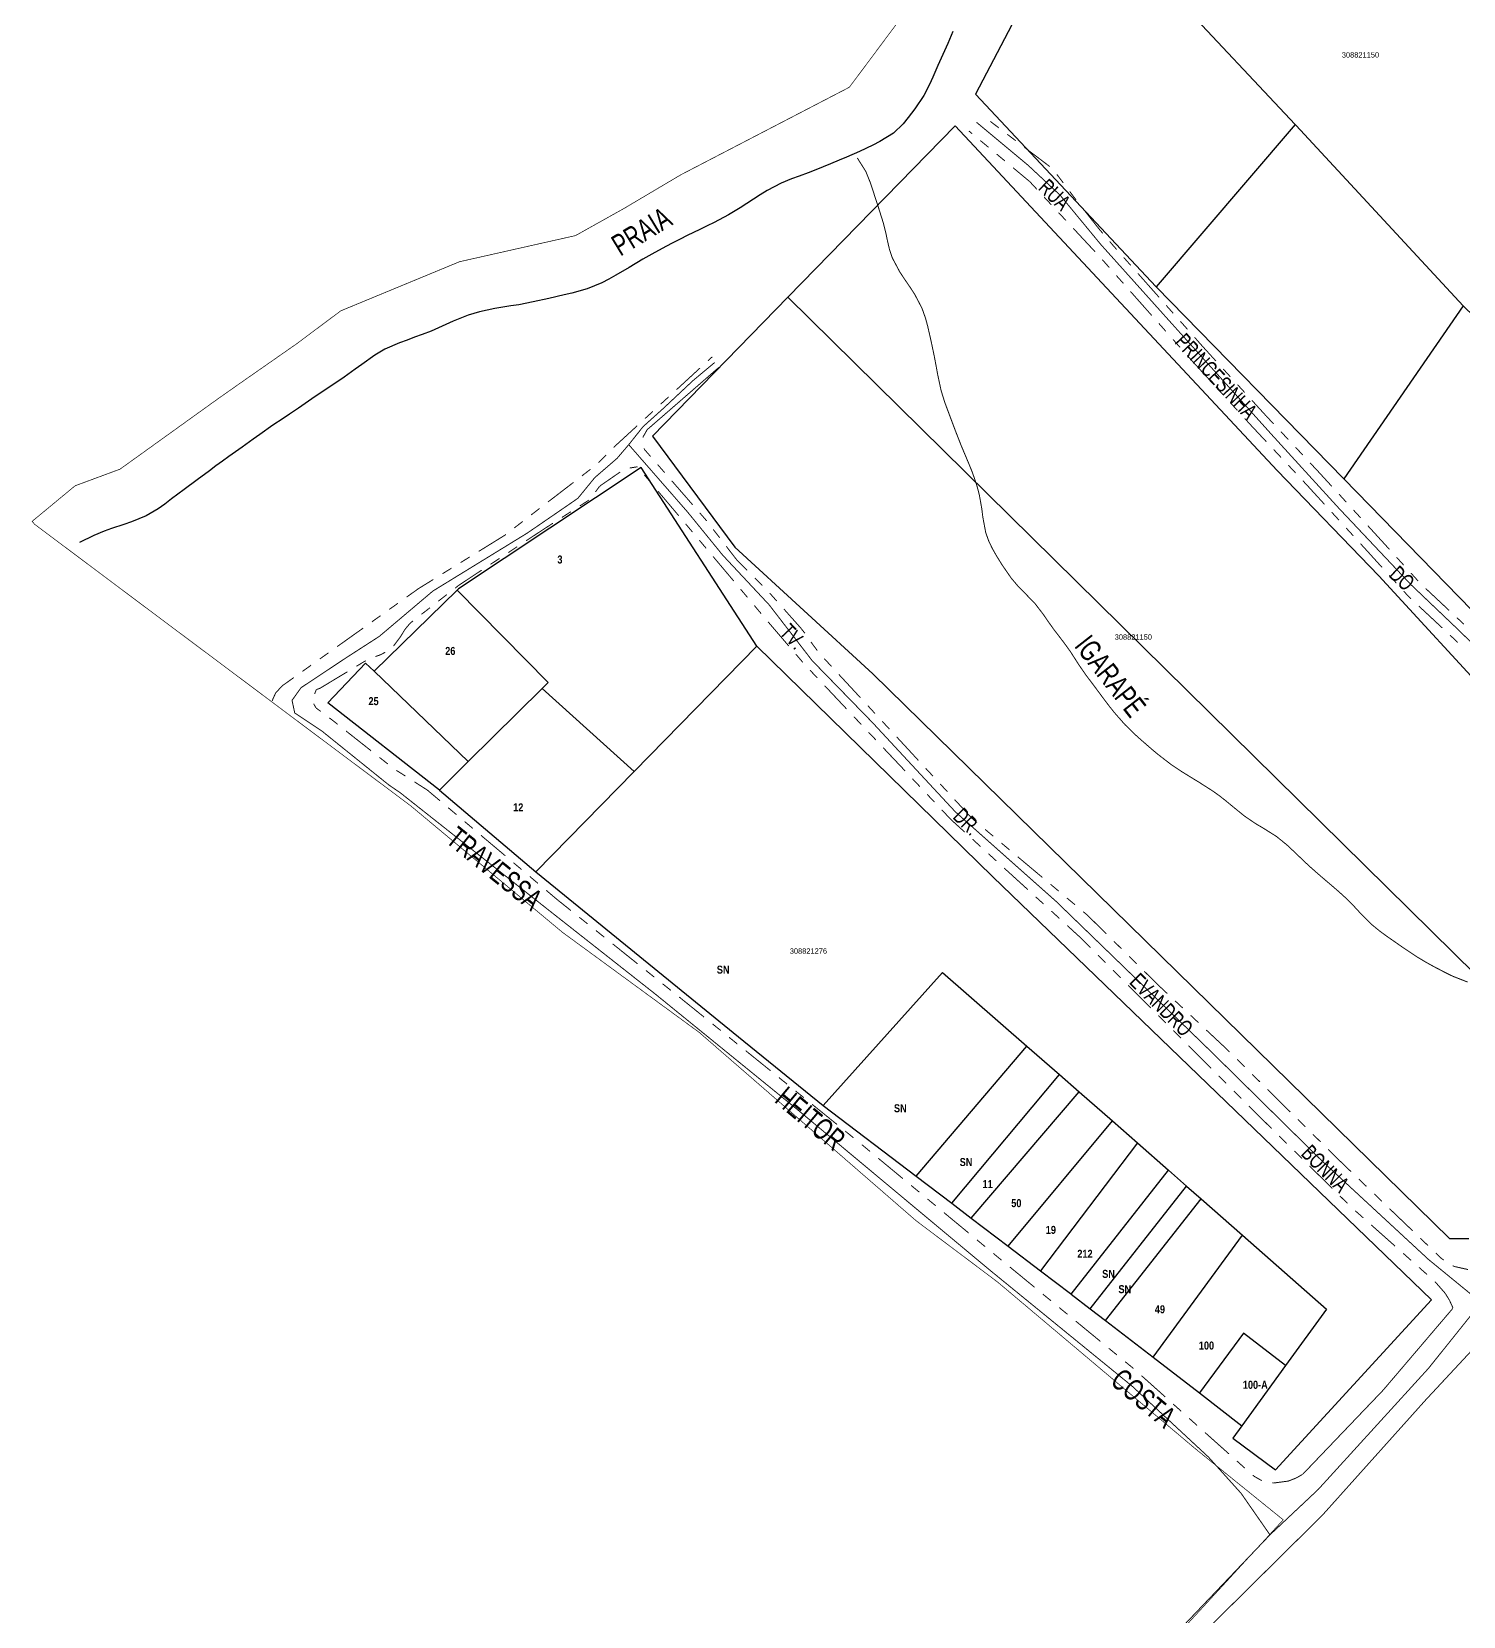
# Model space of a CAD drawing. Extents: x 204296 to 206006, y 4860262 to 4862155.
# Drawn here: x 204295.9 to 204564.3, y 4861422.1 to 4861719.1 of the extents above; entities that cross this region are included whole.
import ezdxf
from ezdxf.enums import TextEntityAlignment as Align

# ---------------------------------------------------------------- set-up
doc = ezdxf.new("R2010")
doc.units = 0
doc.header["$LTSCALE"] = 1.5
doc.header["$MEASUREMENT"] = 0
doc.linetypes.add('TRACO_25', pattern=[8, 3, -1, 1, -1, 1, -1])
for name, color, linetype in [('CD-MALHA-LOTES', 40, 'CONTINUOUS'), ('CD_TXT_QUADRA', 7, 'CONTINUOUS'), ('HD-CURSO-PERENE', 170, 'CONTINUOUS'), ('HD-TXT-PERENE', 170, 'CONTINUOUS'), ('HD-TXT-PRAIA', 7, 'CONTINUOUS'), ('LM-LIM-SETOR-FISCAL', 7, 'CONTINUOUS'), ('RU-QUADRAS', 6, 'CONTINUOUS'), ('SV-EIXO-RUA-N-PAV', 6, 'CONTINUOUS'), ('SV-EIXO-RUA-PAV', 20, 'CONTINUOUS'), ('SV-RUA-NAO-PAV-S-GUIA-C-GUIA', 7, 'CONTINUOUS'), ('SV-RUA-PAVIM-S-GUIA-C-GUIA', 7, 'CONTINUOUS'), ('SV-TXT-RUA-N-PAV-S-GUIA-C-GUIA', 7, 'CONTINUOUS'), ('Th_NmrPot', 1, 'CONTINUOUS')]:
    doc.layers.add(name, color=color, linetype=linetype)
doc.layers.add('SV-EST-M-N-PAV', color=20, linetype='CONTINUOUS', plot=False)
doc.styles.add('ARIAL', font='ARIAL.TTF')
doc.styles.add('MONOTXT', font='ARIAL.TTF', dxfattribs={"height": 0.2})
doc.styles.get("Standard").update_dxf_attribs({"font": 'swisscbo.ttf'})
doc.linetypes.add('Limite', pattern='A,20,-3,[130,ltypeshp.shx,S=6.35,R=0,X=0,Y=0],-3,20', length=46)

msp = doc.modelspace()

# ---------------------------------------------------------------- linework, layer by layer
at = {"layer": 'CD-MALHA-LOTES', "linetype": 'Continuous'}
for p, q in [((204492.4, 4861744.88), (204472.79, 4861707.41)), ((204532.77, 4861701.73), (204492.4, 4861744.88)), ((204472.79, 4861707.41), (204506.67, 4861671.31)), ((204469.01, 4861701.48), (204437.62, 4861669.38)), ((204529.37, 4861636.87), (204469.01, 4861701.48)), ((204532.77, 4861701.73), (204506.67, 4861671.31)), ((204532.91, 4861701.58), (204532.77, 4861701.73)), ((204564.26, 4861667.75), (204532.91, 4861701.58)), ((204506.67, 4861671.31), (204541.84, 4861635.31)), ((204437.62, 4861669.38), (204412.26, 4861643.33)), ((204584.93, 4861524.28), (204437.62, 4861669.38)), ((204564.26, 4861667.75), (204541.84, 4861635.31)), ((204575.63, 4861656.64), (204564.26, 4861667.75)), ((204412.26, 4861643.33), (204427.7, 4861622.5)), ((204410.13, 4861637.44), (204375.85, 4861614.72)), ((204431.81, 4861603.97), (204410.13, 4861637.44)), ((204548.41, 4861617.12), (204529.37, 4861636.87)), ((204541.84, 4861635.31), (204565.84, 4861610.73)), ((204427.7, 4861622.5), (204453.57, 4861598.79)), ((204573.55, 4861589.84), (204548.41, 4861617.12)), ((204375.6, 4861614.48), (204360.04, 4861599.28)), ((204375.85, 4861614.72), (204375.6, 4861614.48)), ((204375.6, 4861614.48), (204392.7, 4861597.15)), ((204408.83, 4861580.47), (204431.81, 4861603.97)), ((204476.08, 4861560.69), (204431.81, 4861603.97)), ((204351.4, 4861593.34), (204358.47, 4861600.79)), ((204358.47, 4861600.79), (204360.04, 4861599.28)), ((204360.04, 4861599.28), (204377.71, 4861582.31)), ((204453.57, 4861598.79), (204561.7, 4861492.9)), ((204377.71, 4861582.31), (204391.57, 4861596.04)), ((204392.7, 4861597.15), (204391.57, 4861596.04)), ((204391.57, 4861596.04), (204408.83, 4861580.47)), ((204372.34, 4861576.98), (204351.4, 4861593.34)), ((204377.71, 4861582.31), (204372.34, 4861576.98)), ((204390.41, 4861561.64), (204408.83, 4861580.47)), ((204372.34, 4861576.98), (204390.41, 4861561.64)), ((204390.41, 4861561.64), (204428.39, 4861530.72)), ((204558.29, 4861481.45), (204476.08, 4861560.69)), ((204444.22, 4861517.88), (204466.62, 4861542.78)), ((204466.62, 4861542.78), (204482.45, 4861528.97)), ((204428.39, 4861530.72), (204444.22, 4861517.88)), ((204461.66, 4861504.62), (204482.45, 4861528.97)), ((204482.45, 4861528.97), (204488.53, 4861523.66)), ((204468.35, 4861499.52), (204488.53, 4861523.66)), ((204488.53, 4861523.66), (204492.24, 4861520.42)), ((204472, 4861496.75), (204492.24, 4861520.42)), ((204492.24, 4861520.42), (204498.48, 4861514.98)), ((204444.22, 4861517.88), (204461.66, 4861504.62)), ((204478.91, 4861491.49), (204498.48, 4861514.98)), ((204498.48, 4861514.98), (204503.19, 4861510.84)), ((204503.19, 4861510.84), (204484.97, 4861486.88)), ((204503.19, 4861510.84), (204509, 4861505.73)), ((204461.66, 4861504.62), (204468.35, 4861499.52)), ((204490.77, 4861482.47), (204509, 4861505.73)), ((204509, 4861505.73), (204512.4, 4861502.74)), ((204494.33, 4861479.73), (204512.4, 4861502.74)), ((204497.19, 4861477.52), (204515.12, 4861500.35)), ((204512.4, 4861502.74), (204515.12, 4861500.35)), ((204515.12, 4861500.35), (204522.87, 4861493.54)), ((204468.35, 4861499.52), (204472, 4861496.75)), ((204472, 4861496.75), (204478.91, 4861491.49)), ((204478.91, 4861491.49), (204484.97, 4861486.88)), ((204506.11, 4861470.65), (204522.87, 4861493.54)), ((204522.87, 4861493.54), (204538.63, 4861479.69)), ((204561.7, 4861492.9), (204565.29, 4861492.9)), ((204484.97, 4861486.88), (204490.6, 4861482.6)), ((204490.6, 4861482.6), (204490.77, 4861482.47)), ((204490.77, 4861482.47), (204494.33, 4861479.73)), ((204494.33, 4861479.73), (204497.19, 4861477.52)), ((204529.05, 4861449.57), (204558.29, 4861481.45)), ((204538.63, 4861479.69), (204530.93, 4861469.11)), ((204497.19, 4861477.52), (204506.11, 4861470.65)), ((204523.08, 4861475.18), (204514.79, 4861463.96)), ((204530.93, 4861469.11), (204523.08, 4861475.18)), ((204506.11, 4861470.65), (204514.79, 4861463.96)), ((204530.93, 4861469.11), (204522.74, 4861457.83)), ((204514.79, 4861463.96), (204522.74, 4861457.83)), ((204522.74, 4861457.83), (204521.03, 4861455.49)), ((204521.03, 4861455.49), (204529.05, 4861449.57))]:
    msp.add_line(p, q, dxfattribs=at)
at = {"layer": 'HD-CURSO-PERENE'}
for p, q in [((204468.58, 4861719.19), (204467.6, 4861716.9)), ((204466.37, 4861714.17), (204465.75, 4861712.8)), ((204467.6, 4861716.9), (204466.37, 4861714.17)), ((204465.75, 4861712.8), (204464.79, 4861710.6)), ((204464.17, 4861709.23), (204463.11, 4861707.19)), ((204464.79, 4861710.6), (204464.17, 4861709.23)), ((204463.11, 4861707.19), (204461.44, 4861704.7)), ((204460.18, 4861703.03), (204459.22, 4861701.87)), ((204461.44, 4861704.7), (204460.18, 4861703.03)), ((204457.42, 4861700.14), (204454.9, 4861698.54)), ((204459.22, 4861701.87), (204457.42, 4861700.14)), ((204451.04, 4861696.67), (204448.62, 4861695.6)), ((204453.54, 4861697.86), (204451.04, 4861696.67)), ((204454.9, 4861698.54), (204453.54, 4861697.86)), ((204442.86, 4861693.24), (204441.46, 4861692.7)), ((204445.63, 4861694.38), (204442.86, 4861693.24)), ((204447.23, 4861695.04), (204445.63, 4861694.38)), ((204448.62, 4861695.6), (204447.23, 4861695.04)), ((204436.38, 4861690.77), (204433.74, 4861689.37)), ((204438.32, 4861691.56), (204436.38, 4861690.77)), ((204439.74, 4861692.07), (204438.32, 4861691.56)), ((204441.46, 4861692.7), (204439.74, 4861692.07)), ((204431.2, 4861687.76), (204429.95, 4861686.93)), ((204432.46, 4861688.58), (204431.2, 4861687.76)), ((204433.74, 4861689.37), (204432.46, 4861688.58)), ((204426.49, 4861684.8), (204423.84, 4861683.4)), ((204428.68, 4861686.11), (204426.49, 4861684.8)), ((204429.95, 4861686.93), (204428.68, 4861686.11)), ((204421.15, 4861682.07), (204418.77, 4861680.91)), ((204422.5, 4861682.73), (204421.15, 4861682.07)), ((204423.84, 4861683.4), (204422.5, 4861682.73)), ((204414.75, 4861678.88), (204412.11, 4861677.46)), ((204416.08, 4861679.57), (204414.75, 4861678.88)), ((204417.42, 4861680.25), (204416.08, 4861679.57)), ((204418.77, 4861680.91), (204417.42, 4861680.25)), ((204410.45, 4861676.5), (204407.88, 4861674.96)), ((204412.11, 4861677.46), (204410.45, 4861676.5)), ((204404.09, 4861672.75), (204402.76, 4861672.07)), ((204405.4, 4861673.48), (204404.09, 4861672.75)), ((204407.88, 4861674.96), (204405.4, 4861673.48)), ((204395.67, 4861669.81), (204392.8, 4861669.15)), ((204397.14, 4861670.15), (204395.67, 4861669.81)), ((204400.03, 4861670.97), (204397.14, 4861670.15)), ((204402.76, 4861672.07), (204400.03, 4861670.97)), ((204379.79, 4861666.65), (204377.67, 4861665.98)), ((204382.72, 4861667.26), (204379.79, 4861666.65)), ((204384.21, 4861667.5), (204382.72, 4861667.26)), ((204385.69, 4861667.73), (204384.21, 4861667.5)), ((204387.18, 4861667.97), (204385.69, 4861667.73)), ((204389.87, 4861668.5), (204387.18, 4861667.97)), ((204392.8, 4861669.15), (204389.87, 4861668.5)), ((204372.15, 4861663.62), (204370.76, 4861663.02)), ((204373.52, 4861664.24), (204372.15, 4861663.62)), ((204374.9, 4861664.85), (204373.52, 4861664.24)), ((204377.67, 4861665.98), (204374.9, 4861664.85)), ((204364.83, 4861660.81), (204362.1, 4861659.6)), ((204366.23, 4861661.34), (204364.83, 4861660.81)), ((204367.65, 4861661.85), (204366.23, 4861661.34)), ((204369.07, 4861662.37), (204367.65, 4861661.85)), ((204370.76, 4861663.02), (204369.07, 4861662.37)), ((204360.19, 4861658.49), (204357.73, 4861656.76)), ((204362.1, 4861659.6), (204360.19, 4861658.49)), ((204356.53, 4861655.85), (204354.47, 4861654.39)), ((204357.73, 4861656.76), (204356.53, 4861655.85)), ((204350.72, 4861651.9), (204348.36, 4861650.3)), ((204353.23, 4861653.55), (204350.72, 4861651.9)), ((204354.47, 4861654.39), (204353.23, 4861653.55)), ((204347.13, 4861649.45), (204345.9, 4861648.59)), ((204348.36, 4861650.3), (204347.13, 4861649.45)), ((204342.98, 4861646.63), (204341.08, 4861645.36)), ((204344.22, 4861647.46), (204342.98, 4861646.63)), ((204345.9, 4861648.59), (204344.22, 4861647.46)), ((204337.41, 4861642.76), (204335.3, 4861641.26)), ((204338.63, 4861643.64), (204337.41, 4861642.76)), ((204341.08, 4861645.36), (204338.63, 4861643.64)), ((204335.3, 4861641.26), (204332.85, 4861639.53)), ((204329.18, 4861636.85), (204326.88, 4861635.13)), ((204330.38, 4861637.74), (204329.18, 4861636.85)), ((204331.63, 4861638.66), (204330.38, 4861637.74)), ((204332.85, 4861639.53), (204331.63, 4861638.66)), ((204326.88, 4861635.13), (204324.47, 4861633.35)), ((204322.06, 4861631.56), (204320.8, 4861630.6)), ((204323.26, 4861632.46), (204322.06, 4861631.56)), ((204324.47, 4861633.35), (204323.26, 4861632.46)), ((204317.35, 4861628.36), (204314.57, 4861627.25)), ((204319.58, 4861629.71), (204317.35, 4861628.36)), ((204320.8, 4861630.6), (204319.58, 4861629.71)), ((204309.42, 4861625.5), (204307.54, 4861624.71)), ((204310.83, 4861626.02), (204309.42, 4861625.5)), ((204313.14, 4861626.79), (204310.83, 4861626.02)), ((204314.57, 4861627.25), (204313.14, 4861626.79)), ((204307.54, 4861624.71), (204304.85, 4861623.4))]:
    msp.add_line(p, q, dxfattribs=at)
at = {"layer": 'HD-CURSO-PERENE', "const_width": 0.18, "flags": 128}
msp.add_lwpolyline([(204565.08, 4861540.99), (204562.29, 4861542.08), (204560.94, 4861542.74), (204558.69, 4861543.92), (204557.38, 4861544.64), (204555.63, 4861545.68), (204553.13, 4861547.34), (204551.9, 4861548.2), (204549.81, 4861549.66), (204548.59, 4861550.55), (204546.96, 4861551.89), (204544.86, 4861554.02), (204543.84, 4861555.13), (204542.13, 4861556.84), (204541.02, 4861557.85), (204539.89, 4861558.83), (204537.66, 4861560.73), (204535.4, 4861562.71), (204533.36, 4861564.65), (204532.27, 4861565.69), (204531.17, 4861566.72), (204529.19, 4861568.32), (204526.65, 4861569.91), (204525.35, 4861570.67), (204523.24, 4861572.11), (204520.91, 4861574), (204519.75, 4861574.96), (204518.57, 4861575.89), (204517.34, 4861576.77), (204514.81, 4861578.39), (204512.72, 4861579.67), (204511.44, 4861580.46), (204509.46, 4861581.79), (204507.08, 4861583.62), (204505.93, 4861584.58), (204503.95, 4861586.3), (204502.83, 4861587.3), (204500.85, 4861589.23), (204498.87, 4861591.48), (204497.93, 4861592.66), (204497.02, 4861593.85), (204495.78, 4861595.53), (204494.5, 4861597.25), (204493.59, 4861598.44), (204492.23, 4861600.4), (204491.42, 4861601.67), (204490.61, 4861602.93), (204489.31, 4861604.73), (204487.48, 4861607.11), (204486.31, 4861608.76), (204485.46, 4861610), (204483.96, 4861611.95), (204481.87, 4861614.1), (204480.81, 4861615.17), (204479.48, 4861616.75), (204477.78, 4861619.22), (204476.69, 4861620.99), (204475.94, 4861622.31), (204475.29, 4861623.67), (204474.73, 4861625.24), (204474.18, 4861628.18), (204474, 4861629.67), (204473.51, 4861632.41), (204473.12, 4861633.86), (204472.66, 4861635.29), (204472.15, 4861636.71), (204471.49, 4861638.34), (204470.9, 4861639.72), (204470.1, 4861641.63), (204469.01, 4861644.42), (204468.48, 4861645.83), (204467.57, 4861648.25), (204467.05, 4861649.66), (204466.37, 4861651.84), (204465.74, 4861654.77), (204465.47, 4861656.25), (204465.1, 4861658.22), (204464.48, 4861661.16), (204463.84, 4861663.97), (204463.44, 4861665.42), (204462.78, 4861667.3), (204461.39, 4861669.95), (204460.57, 4861671.21), (204459.42, 4861672.89), (204458.59, 4861674.15), (204457.19, 4861676.79), (204456.66, 4861678.42), (204456.32, 4861679.88), (204456.01, 4861681.36), (204455.5, 4861683.38), (204454.6, 4861686.24), (204454.13, 4861687.67), (204453.53, 4861689.53), (204453.05, 4861690.95), (204452.24, 4861692.95), (204450.65, 4861695.48)], dxfattribs=at)
at = {"layer": 'LM-LIM-SETOR-FISCAL', "linetype": 'Limite', "ltscale": 0.1, "const_width": 0.13}
msp.add_lwpolyline([(204458.68, 4861721.48), (204449.15, 4861708.72), (204417.57, 4861692.32), (204406.9, 4861686), (204397.82, 4861680.92), (204376.07, 4861676.02), (204353.8, 4861666.81), (204345.67, 4861660.73), (204335.26, 4861653.47), (204330.76, 4861650.31), (204312.43, 4861637.14), (204304, 4861634.02), (204295.95, 4861627.36), (204296.43, 4861626.78), (204366.95, 4861574), (204395.39, 4861550.3), (204421, 4861531.56), (204461.64, 4861496.28), (204477.05, 4861484.68), (204514.04, 4861453.5), (204530.51, 4861440.18), (204491.58, 4861397.89)], dxfattribs=at)
msp.add_lwpolyline([(204458.68, 4861721.48), (204449.15, 4861708.72), (204417.57, 4861692.32), (204406.9, 4861686), (204397.82, 4861680.92), (204376.07, 4861676.02), (204353.8, 4861666.81), (204345.67, 4861660.73), (204335.26, 4861653.47), (204330.76, 4861650.31), (204312.43, 4861637.14), (204304, 4861634.02), (204295.95, 4861627.36), (204296.43, 4861626.78), (204366.95, 4861574), (204395.39, 4861550.3), (204421, 4861531.56), (204461.64, 4861496.28), (204477.05, 4861484.68), (204514.04, 4861453.5), (204530.51, 4861440.18), (204491.58, 4861397.89)], dxfattribs=at)
at = {"layer": 'RU-QUADRAS', "linetype": 'Continuous', "const_width": 0.01}
msp.add_lwpolyline([(204565.84, 4861610.73), (204541.84, 4861635.31), (204506.67, 4861671.31), (204472.79, 4861707.41), (204472.79, 4861707.41), (204492.4, 4861744.88)], dxfattribs=at)
for points in [[(204412.26, 4861643.33), (204437.62, 4861669.38), (204469.01, 4861701.48), (204529.37, 4861636.87), (204548.41, 4861617.12), (204573.55, 4861589.84), (204596.29, 4861567.36), (204590.05, 4861555.68), (204595.23, 4861550.24), (204584.93, 4861524.28), (204568.52, 4861495.05), (204565.29, 4861492.9), (204561.7, 4861492.9), (204453.57, 4861598.79), (204427.7, 4861622.5), (204412.26, 4861643.33)], [(204351.4, 4861593.34), (204358.47, 4861600.79), (204360.04, 4861599.28), (204375.85, 4861614.72), (204410.13, 4861637.44), (204431.75, 4861604.03), (204476.08, 4861560.69), (204558.29, 4861481.45), (204529.05, 4861449.57), (204521.03, 4861455.49), (204522.74, 4861457.83), (204514.79, 4861463.96), (204506.11, 4861470.65), (204497.19, 4861477.52), (204494.33, 4861479.73), (204490.6, 4861482.6), (204484.97, 4861486.88), (204478.91, 4861491.49), (204472, 4861496.75), (204468.35, 4861499.52), (204461.66, 4861504.62), (204443.92, 4861518.11), (204428.39, 4861530.72), (204390.18, 4861561.83), (204372.34, 4861576.98), (204351.4, 4861593.34)]]:
    msp.add_lwpolyline(points, close=True, dxfattribs=at)
at = {"layer": 'SV-EIXO-RUA-N-PAV', "const_width": 0.18, "flags": 128}
for points in [[(204609.69, 4861566.77), (204603.89, 4861570.47), (204592.25, 4861581.71), (204577.39, 4861593.35), (204562.94, 4861607.4), (204554.51, 4861615.43), (204540.86, 4861629.89), (204528.41, 4861643.54), (204510.34, 4861663.61), (204496.29, 4861679.27), (204488.66, 4861688.51), (204482.64, 4861694.13), (204473, 4861702.16)], [(204423.9, 4861657.12), (204419.84, 4861653.73), (204414.25, 4861648.49), (204410.5, 4861645.12), (204407.8, 4861641.73), (204405.62, 4861639.17), (204401.43, 4861635.55), (204398.27, 4861631.68), (204395.62, 4861629.85), (204388.77, 4861625.15), (204371.08, 4861614.29), (204361.02, 4861605.78), (204354.8, 4861601.77), (204346.36, 4861596.17), (204344.67, 4861593.8), (204345.18, 4861591.43), (204350.26, 4861588.05), (204362.78, 4861577.97), (204364.98, 4861576.46), (204393.26, 4861554.1), (204412.73, 4861538.78), (204439.39, 4861517.11), (204475.62, 4861486.89), (204502.2, 4861465.22), (204516.51, 4861451.93), (204522.61, 4861445.15), (204528.02, 4861437.37)], [(204567.62, 4861480.91), (204557.73, 4861489), (204537.65, 4861507.58), (204516.97, 4861527.96), (204497.19, 4861547.14), (204487.9, 4861556.13), (204469.02, 4861572.91), (204453.44, 4861589.69), (204442.2, 4861601.23), (204434.11, 4861611.72), (204425.42, 4861621.01), (204418.83, 4861629.1), (204407.8, 4861641.73)]]:
    msp.add_lwpolyline(points, dxfattribs=at)
at = {"layer": 'SV-EIXO-RUA-PAV', "const_width": 0.18, "flags": 128}
msp.add_lwpolyline([(204637.21, 4861605.73), (204626.33, 4861591.75), (204617.39, 4861579.35), (204609.69, 4861566.77), (204603.19, 4861553.79), (204595.89, 4861534.72), (204588.18, 4861516.46), (204581.75, 4861502.03), (204577.65, 4861494.2), (204575.43, 4861490.5), (204567.62, 4861480.91), (204557.75, 4861468.59), (204537.06, 4861445.87), (204528.02, 4861437.37), (204509.07, 4861417.47)], dxfattribs=at)
at = {"layer": 'SV-EST-M-N-PAV', "linetype": 'TRACO_25', "const_width": 0.18, "flags": 128}
for points in [[(204422.64, 4861657.44), (204423.37, 4861658.12)], [(204423.37, 4861658.12), (204423.46, 4861658.2)], [(204411.43, 4861644.69), (204424.69, 4861656.21)], [(204416.75, 4861652.03), (204421.16, 4861656.09)], [(204413.8, 4861649.33), (204415.27, 4861650.68)], [(204410.85, 4861646.62), (204412.33, 4861647.97)], [(204404.96, 4861641.21), (204409.38, 4861645.27)], [(204402.15, 4861638.36), (204403.55, 4861639.79)], [(204399.02, 4861635.88), (204400.61, 4861637.1)], [(204407.99, 4861637.35), (204408.98, 4861637.51)], [(204408.98, 4861637.51), (204409.44, 4861637.58)], [(204392.68, 4861631), (204397.44, 4861634.66)], [(204402.15, 4861633.68), (204402.28, 4861633.86)], [(204402.28, 4861633.86), (204402.54, 4861634.08)], [(204402.54, 4861634.08), (204406.19, 4861636.6)], [(204398.63, 4861630.24), (204400.31, 4861631.32)], [(204401.55, 4861632.88), (204402.15, 4861633.68)], [(204389.51, 4861628.56), (204391.1, 4861629.78)], [(204395.26, 4861628.08), (204396.95, 4861629.16)], [(204383.92, 4861624.35), (204384.61, 4861624.78)], [(204384.61, 4861624.78), (204384.76, 4861624.9)], [(204386.34, 4861626.12), (204387.93, 4861627.34)], [(204388.56, 4861623.71), (204391.9, 4861625.91)], [(204391.9, 4861625.91), (204391.91, 4861625.92)], [(204391.91, 4861625.92), (204393.58, 4861627)], [(204379.67, 4861621.72), (204383.92, 4861624.35)], [(204385.23, 4861621.5), (204386.89, 4861622.61)], [(204376.27, 4861619.62), (204377.97, 4861620.67)], [(204381.89, 4861619.3), (204383.56, 4861620.4)], [(204368.36, 4861614.73), (204371.16, 4861616.46)], [(204372.86, 4861617.52), (204374.56, 4861618.57)], [(204375.94, 4861615.37), (204380.22, 4861618.2)], [(204366.16, 4861613.16), (204367.79, 4861614.32)], [(204367.79, 4861614.32), (204368.36, 4861614.73)], [(204372.09, 4861612.38), (204373.67, 4861613.61)], [(204375.25, 4861614.83), (204375.94, 4861615.37)], [(204362.9, 4861610.84), (204364.53, 4861612)], [(204368.94, 4861609.92), (204370.52, 4861611.15)], [(204353.13, 4861603.87), (204358.02, 4861607.35)], [(204359.64, 4861608.51), (204361.27, 4861609.68)], [(204365.43, 4861606.42), (204365.8, 4861607.04)], [(204365.8, 4861607.04), (204366.62, 4861608.03)], [(204366.62, 4861608.03), (204366.76, 4861608.21)], [(204366.76, 4861608.21), (204367.07, 4861608.47)], [(204367.07, 4861608.47), (204367.36, 4861608.69)], [(204363.7, 4861603.98), (204364.9, 4861605.58)], [(204364.9, 4861605.58), (204365, 4861605.72)], [(204365, 4861605.72), (204365.43, 4861606.42)], [(204349.87, 4861601.55), (204351.5, 4861602.71)], [(204357.61, 4861600.71), (204358.39, 4861601.18)], [(204358.39, 4861601.18), (204358.48, 4861601.22)], [(204360.31, 4861602.01), (204361.22, 4861602.33)], [(204361.22, 4861602.33), (204362.14, 4861602.8)], [(204342.91, 4861596.58), (204344.99, 4861598.06)], [(204346.62, 4861599.22), (204348.25, 4861600.39)], [(204349.91, 4861596.06), (204355.05, 4861599.16)], [(204356.76, 4861600.19), (204357.61, 4861600.71)], [(204341.38, 4861594.7), (204341.62, 4861595.22)], [(204341.62, 4861595.22), (204342.6, 4861596.26)], [(204342.6, 4861596.26), (204342.91, 4861596.58)], [(204342.91, 4861596.58), (204342.91, 4861596.58)], [(204340.97, 4861593.79), (204341.38, 4861594.7)]]:
    msp.add_lwpolyline(points, dxfattribs=at)
at = {"layer": 'SV-RUA-NAO-PAV-S-GUIA-C-GUIA', "linetype": 'TRACO_25', "const_width": 0.18, "flags": 128}
for points in [[(204477.18, 4861701.12), (204475.58, 4861702.33)], [(204472.18, 4861700.02), (204471.57, 4861700.53)], [(204480.36, 4861698.7), (204478.77, 4861699.91)], [(204475.26, 4861697.46), (204473.72, 4861698.74)], [(204478.33, 4861694.91), (204476.79, 4861696.19)], [(204486.73, 4861693.86), (204481.95, 4861697.49)], [(204482.98, 4861691.04), (204479.87, 4861693.63)], [(204483.63, 4861690.34), (204482.98, 4861691.04)], [(204484.31, 4861689.61), (204483.63, 4861690.34)], [(204489.27, 4861690.8), (204488.06, 4861692.39)], [(204487.04, 4861686.68), (204485.67, 4861688.15)], [(204491.68, 4861687.6), (204490.47, 4861689.2)], [(204489.76, 4861683.76), (204488.4, 4861685.22)], [(204495.94, 4861682.21), (204492.91, 4861686.03)], [(204495.22, 4861677.9), (204491.13, 4861682.29)], [(204496.02, 4861682.11), (204495.94, 4861682.21)], [(204496.67, 4861681.35), (204496.02, 4861682.11)], [(204498.58, 4861679.1), (204497.96, 4861679.83)], [(204498.61, 4861679.07), (204498.58, 4861679.1)], [(204499.27, 4861678.32), (204498.61, 4861679.07)], [(204497.89, 4861674.93), (204496.57, 4861676.43)], [(204501.93, 4861675.32), (204500.6, 4861676.82)], [(204500.55, 4861671.94), (204499.22, 4861673.43)], [(204507.24, 4861669.34), (204503.26, 4861673.83)], [(204505.85, 4861665.95), (204501.87, 4861670.44)], [(204509.89, 4861666.35), (204508.56, 4861667.84)], [(204508.51, 4861662.96), (204507.18, 4861664.46)], [(204512.55, 4861663.36), (204511.22, 4861664.85)], [(204511.16, 4861659.97), (204509.83, 4861661.46)], [(204515.61, 4861659.9), (204513.87, 4861661.86)], [(204513.17, 4861657.7), (204512.49, 4861658.47)], [(204513.83, 4861656.98), (204513.17, 4861657.7)], [(204515.87, 4861659.62), (204515.61, 4861659.9)], [(204517.89, 4861657.4), (204515.87, 4861659.62)], [(204516.53, 4861654.03), (204513.83, 4861656.98)], [(204520.59, 4861654.45), (204519.24, 4861655.93)], [(204519.23, 4861651.08), (204517.88, 4861652.56)], [(204523.29, 4861651.5), (204521.94, 4861652.98)], [(204521.93, 4861648.13), (204520.58, 4861649.61)], [(204527.3, 4861647.12), (204524.64, 4861650.03)], [(204524.89, 4861644.89), (204523.28, 4861646.65)], [(204527.34, 4861647.08), (204527.3, 4861647.12)], [(204528.71, 4861645.62), (204527.34, 4861647.08)], [(204410.47, 4861643.17), (204410.9, 4861643.91)], [(204410.48, 4861643.03), (204410.47, 4861643.17)], [(204410.9, 4861643.91), (204411.24, 4861644.51)], [(204411.24, 4861644.51), (204411.43, 4861644.69)], [(204525.31, 4861644.45), (204524.89, 4861644.89)], [(204527.36, 4861642.26), (204525.31, 4861644.45)], [(204531.44, 4861642.7), (204530.08, 4861644.16)], [(204410.69, 4861640.89), (204410.68, 4861641.04)], [(204411.25, 4861640.25), (204410.69, 4861640.89)], [(204411.91, 4861639.49), (204411.25, 4861640.25)], [(204530.09, 4861639.34), (204528.72, 4861640.8)], [(204534.18, 4861639.78), (204532.81, 4861641.24)], [(204414.54, 4861636.48), (204413.22, 4861637.99)], [(204532.83, 4861636.42), (204531.46, 4861637.88)], [(204537.33, 4861636.41), (204535.54, 4861638.32)], [(204412.01, 4861634.52), (204410.73, 4861636.05)], [(204419.79, 4861630.45), (204415.85, 4861634.97)], [(204534.92, 4861634.18), (204534.19, 4861634.96)], [(204535.1, 4861633.99), (204534.92, 4861634.18)], [(204535.55, 4861633.49), (204535.1, 4861633.99)], [(204537.59, 4861636.12), (204537.33, 4861636.41)], [(204539.62, 4861633.91), (204537.59, 4861636.12)], [(204417.17, 4861628.41), (204413.3, 4861632.99)], [(204538.25, 4861630.54), (204535.55, 4861633.49)], [(204542.32, 4861630.96), (204540.97, 4861632.44)], [(204422.33, 4861627.54), (204421.11, 4861628.94)], [(204540.95, 4861627.59), (204539.6, 4861629.06)], [(204545.02, 4861628.01), (204543.67, 4861629.48)], [(204419.75, 4861625.35), (204418.46, 4861626.88)], [(204422.42, 4861627.43), (204422.33, 4861627.54)], [(204424.86, 4861624.26), (204423.64, 4861625.84)], [(204543.65, 4861624.64), (204542.3, 4861626.11)], [(204549.14, 4861623.5), (204546.37, 4861626.53)], [(204422.32, 4861622.29), (204421.03, 4861623.82)], [(204428.14, 4861620.01), (204426.08, 4861622.68)], [(204546.71, 4861621.29), (204545, 4861623.16)], [(204549.74, 4861622.84), (204549.14, 4861623.5)], [(204550.41, 4861622.1), (204549.74, 4861622.84)], [(204427.48, 4861616.17), (204423.61, 4861620.76)], [(204428.59, 4861619.57), (204428.14, 4861620.01)], [(204430, 4861618.16), (204428.59, 4861619.57)], [(204547.02, 4861620.94), (204546.71, 4861621.29)], [(204549.04, 4861618.72), (204547.02, 4861620.94)], [(204553.1, 4861619.14), (204551.76, 4861620.62)], [(204432.84, 4861615.33), (204431.42, 4861616.74)], [(204551.73, 4861615.76), (204550.39, 4861617.24)], [(204555.79, 4861616.18), (204554.45, 4861617.66)], [(204430.05, 4861613.11), (204428.76, 4861614.64)], [(204435.56, 4861612.4), (204434.23, 4861613.9)], [(204553.97, 4861613.3), (204553.08, 4861614.28)], [(204554.46, 4861612.84), (204553.97, 4861613.3)], [(204561.59, 4861610.67), (204557.21, 4861614.77)], [(204432.63, 4861610.05), (204431.34, 4861611.58)], [(204440.04, 4861607.37), (204436.89, 4861610.91)], [(204560.31, 4861607.39), (204555.92, 4861611.48)], [(204437.82, 4861603.97), (204433.92, 4861608.52)], [(204440.2, 4861607.16), (204440.04, 4861607.37)], [(204440.82, 4861606.38), (204440.2, 4861607.16)], [(204564.37, 4861608.08), (204563.05, 4861609.31)], [(204443.15, 4861603.13), (204441.96, 4861604.74)], [(204562.13, 4861605.69), (204561.77, 4861606.02)], [(204562.5, 4861605.34), (204562.13, 4861605.69)], [(204563.23, 4861604.65), (204562.5, 4861605.34)], [(204440.43, 4861600.93), (204439.13, 4861602.45)], [(204445.82, 4861600.15), (204444.46, 4861601.62)], [(204443.15, 4861598), (204441.78, 4861599.46)], [(204451.25, 4861594.28), (204447.17, 4861598.68)], [(204348.91, 4861595), (204349.21, 4861595.8)], [(204349.21, 4861595.8), (204349.34, 4861595.85)], [(204349.34, 4861595.85), (204349.91, 4861596.06)], [(204448.64, 4861592.18), (204444.53, 4861596.55)], [(204340.99, 4861593.68), (204340.97, 4861593.79)], [(204349.18, 4861592.36), (204348.72, 4861593.16)], [(204349.24, 4861592.32), (204349.18, 4861592.36)], [(204350.04, 4861591.72), (204349.24, 4861592.32)], [(204453.96, 4861591.34), (204452.61, 4861592.81)], [(204352.16, 4861590.14), (204351.65, 4861590.52)], [(204352.44, 4861589.92), (204352.16, 4861590.14)], [(204353.23, 4861589.3), (204352.44, 4861589.92)], [(204451.39, 4861589.27), (204450.02, 4861590.73)], [(204456.68, 4861588.4), (204455.32, 4861589.87)], [(204359.5, 4861584.34), (204354.79, 4861588.06)], [(204454.14, 4861586.37), (204452.76, 4861587.82)], [(204462.11, 4861582.53), (204458.04, 4861586.94)], [(204459.63, 4861580.55), (204455.51, 4861584.91)], [(204362.64, 4861581.86), (204361.07, 4861583.1)], [(204365.16, 4861580.09), (204364.24, 4861580.66)], [(204464.83, 4861579.6), (204463.47, 4861581.06)], [(204365.93, 4861579.6), (204365.16, 4861580.09)], [(204370.05, 4861576.97), (204367.62, 4861578.52)], [(204462.37, 4861577.64), (204461, 4861579.09)], [(204467.55, 4861576.66), (204466.19, 4861578.13)], [(204370.14, 4861576.89), (204370.05, 4861576.97)], [(204372.43, 4861574.96), (204370.14, 4861576.89)], [(204465.12, 4861574.73), (204463.74, 4861576.18)], [(204472.19, 4861571.64), (204468.9, 4861575.19)], [(204375.49, 4861572.38), (204373.96, 4861573.67)], [(204468.22, 4861571.44), (204466.49, 4861573.27)], [(204468.57, 4861571.12), (204468.22, 4861571.44)], [(204472.31, 4861571.54), (204472.19, 4861571.64)], [(204473.08, 4861570.89), (204472.31, 4861571.54)], [(204378.55, 4861569.8), (204377.02, 4861571.09)], [(204384.66, 4861564.65), (204380.08, 4861568.51)], [(204470.79, 4861569.1), (204468.57, 4861571.12)], [(204476.15, 4861568.32), (204474.61, 4861569.61)], [(204473.75, 4861566.4), (204472.27, 4861567.75)], [(204479.21, 4861565.75), (204477.68, 4861567.04)], [(204387.72, 4861562.07), (204386.19, 4861563.36)], [(204476.7, 4861563.71), (204475.23, 4861565.06)], [(204485.34, 4861560.61), (204480.74, 4861564.47)], [(204390.78, 4861559.49), (204389.25, 4861560.78)], [(204482.62, 4861558.32), (204478.18, 4861562.36)], [(204394.3, 4861556.52), (204392.31, 4861558.2)], [(204394.61, 4861556.27), (204394.3, 4861556.52)], [(204485.57, 4861555.63), (204484.09, 4861556.97)], [(204488.41, 4861558.04), (204486.87, 4861559.33)], [(204491.47, 4861555.47), (204489.94, 4861556.76)], [(204396.95, 4861554.4), (204394.61, 4861556.27)], [(204488.53, 4861552.93), (204487.05, 4861554.28)], [(204493.8, 4861553.52), (204493, 4861554.19)], [(204494.48, 4861552.85), (204493.8, 4861553.52)], [(204400.08, 4861551.9), (204398.52, 4861553.15)], [(204403.2, 4861549.41), (204401.64, 4861550.66)], [(204492.7, 4861549.13), (204490.01, 4861551.58)], [(204497.33, 4861550.04), (204494.48, 4861552.85)], [(204409.45, 4861544.41), (204404.77, 4861548.16)], [(204492.95, 4861548.88), (204492.7, 4861549.13)], [(204494.37, 4861547.46), (204492.95, 4861548.88)], [(204500.18, 4861547.23), (204498.76, 4861548.63)], [(204497.19, 4861544.63), (204495.78, 4861546.05)], [(204503.03, 4861544.42), (204501.6, 4861545.82)], [(204412.58, 4861541.92), (204411.02, 4861543.17)], [(204500.02, 4861541.8), (204498.61, 4861543.22)], [(204507.16, 4861540.34), (204504.45, 4861543.01)], [(204415.71, 4861539.42), (204414.14, 4861540.67)], [(204505.67, 4861536.14), (204501.43, 4861540.39)], [(204507.3, 4861540.21), (204507.16, 4861540.34)], [(204508.76, 4861538.84), (204507.3, 4861540.21)], [(204417.79, 4861537.76), (204417.27, 4861538.18)], [(204418.05, 4861537.55), (204417.79, 4861537.76)], [(204421.94, 4861534.41), (204418.05, 4861537.55)], [(204511.68, 4861536.11), (204510.22, 4861537.48)], [(204425.05, 4861531.9), (204423.5, 4861533.15)], [(204508.5, 4861533.31), (204507.09, 4861534.73)], [(204514.61, 4861533.38), (204513.15, 4861534.75)], [(204428.16, 4861529.38), (204426.61, 4861530.64)], [(204511.32, 4861530.48), (204509.91, 4861531.9)], [(204519.87, 4861528.46), (204516.07, 4861532.01)], [(204434.39, 4861524.36), (204429.72, 4861528.13)], [(204516.98, 4861524.82), (204512.74, 4861529.07)], [(204520.44, 4861527.9), (204519.87, 4861528.46)], [(204523.28, 4861525.09), (204521.86, 4861526.49)], [(204437.5, 4861521.85), (204435.94, 4861523.1)], [(204519.8, 4861521.99), (204518.39, 4861523.41)], [(204526.13, 4861522.28), (204524.7, 4861523.68)], [(204531.82, 4861516.65), (204527.55, 4861520.87)], [(204439.65, 4861520.11), (204439.06, 4861520.59)], [(204439.84, 4861519.96), (204439.65, 4861520.11)], [(204440.61, 4861519.33), (204439.84, 4861519.96)], [(204446.84, 4861514.3), (204442.17, 4861518.08)], [(204522.63, 4861519.16), (204521.22, 4861520.57)], [(204528.32, 4861513.54), (204524.05, 4861517.75)], [(204534.66, 4861513.84), (204533.24, 4861515.25)], [(204449.91, 4861511.82), (204448.39, 4861513.05)], [(204531.17, 4861510.73), (204529.75, 4861512.13)], [(204537.51, 4861511.03), (204536.08, 4861512.44)], [(204449.95, 4861511.79), (204449.91, 4861511.82)], [(204453.03, 4861509.24), (204451.49, 4861510.52)], [(204534.02, 4861507.92), (204532.59, 4861509.32)], [(204540.55, 4861508.02), (204538.93, 4861509.62)], [(204459.2, 4861504.14), (204454.57, 4861507.97)], [(204539.71, 4861502.3), (204535.44, 4861506.51)], [(204541.07, 4861507.52), (204540.55, 4861508.02)], [(204543.23, 4861505.44), (204541.07, 4861507.52)], [(204546.12, 4861502.67), (204544.67, 4861504.06)], [(204462.28, 4861501.6), (204460.74, 4861502.87)], [(204465.36, 4861499.05), (204463.82, 4861500.32)], [(204542.56, 4861499.49), (204541.14, 4861500.89)], [(204549, 4861499.9), (204547.56, 4861501.29)], [(204471.53, 4861493.95), (204466.9, 4861497.77)], [(204545.51, 4861496.79), (204544.01, 4861498.12)], [(204554.77, 4861494.36), (204550.44, 4861498.51)], [(204551.49, 4861491.48), (204547.01, 4861495.46)], [(204474.61, 4861491.4), (204473.07, 4861492.67)], [(204557.65, 4861491.59), (204556.21, 4861492.97)], [(204476.63, 4861489.73), (204476.15, 4861490.13)], [(204476.92, 4861489.49), (204476.63, 4861489.73)], [(204477.7, 4861488.86), (204476.92, 4861489.49)], [(204554.48, 4861488.82), (204552.99, 4861490.15)], [(204560.03, 4861489.3), (204559.09, 4861490.2)], [(204560.58, 4861488.87), (204560.03, 4861489.3)], [(204483.88, 4861483.78), (204479.24, 4861487.59)], [(204557.47, 4861486.17), (204555.98, 4861487.49)], [(204562.56, 4861487.68), (204562.28, 4861487.82)], [(204563.23, 4861487.53), (204562.56, 4861487.68)], [(204565.14, 4861487.1), (204563.23, 4861487.53)], [(204486.97, 4861481.24), (204485.42, 4861482.51)], [(204560.89, 4861482.63), (204558.96, 4861484.83)], [(204560.93, 4861482.57), (204560.89, 4861482.63)], [(204561.68, 4861481.33), (204560.93, 4861482.57)], [(204490.06, 4861478.7), (204488.51, 4861479.97)], [(204561.91, 4861480.83), (204561.68, 4861481.33)], [(204562.33, 4861479.92), (204561.91, 4861480.83)], [(204496.24, 4861473.62), (204491.61, 4861477.43)], [(204499.33, 4861471.09), (204497.79, 4861472.35)], [(204502.43, 4861468.55), (204500.88, 4861469.82)], [(204508.39, 4861463.22), (204503.92, 4861467.22)], [(204511.37, 4861460.55), (204509.88, 4861461.88)], [(204514.35, 4861457.88), (204512.86, 4861459.22)], [(204520.32, 4861452.55), (204515.84, 4861456.55)], [(204523.3, 4861449.88), (204521.81, 4861451.22)], [(204525.06, 4861448.34), (204524.79, 4861448.56)], [(204525.63, 4861448.01), (204525.06, 4861448.34)], [(204526.38, 4861447.59), (204525.63, 4861448.01)], [(204526.52, 4861447.56), (204526.38, 4861447.59)], [(204528.69, 4861447.08), (204528.47, 4861447.13)], [(204529.46, 4861447.18), (204528.69, 4861447.08)], [(204531.42, 4861447.44), (204529.46, 4861447.18)], [(204531.44, 4861447.44), (204531.42, 4861447.44)], [(204532.83, 4861447.98), (204531.44, 4861447.44)], [(204533.28, 4861448.22), (204532.83, 4861447.98)], [(204534.15, 4861448.71), (204533.28, 4861448.22)]]:
    msp.add_lwpolyline(points, dxfattribs=at)
at = {"layer": 'SV-RUA-PAVIM-S-GUIA-C-GUIA', "const_width": 0.18, "flags": 128}
for points in [[(204575.36, 4861484.73), (204573.44, 4861481.79), (204569.46, 4861475.81), (204557.15, 4861462.58), (204537.83, 4861441.03), (204514.15, 4861417.6), (204483.14, 4861385.31)], [(204534.19, 4861448.75), (204549.24, 4861464.49), (204562.3, 4861479.82)]]:
    msp.add_lwpolyline(points, dxfattribs=at)

# ---------------------------------------------------------------- texts
at = {"layer": 'CD_TXT_QUADRA', "linetype": 'Continuous', "style": 'MONOTXT'}
for s, p in [('308821150', (204541.49, 4861714.29)), ('308821150', (204498.91, 4861605.16)), ('308821276', (204437.99, 4861546.3))]:
    msp.add_text(s, height=1, rotation=0.1, dxfattribs=at).set_placement(p)
at = {"layer": 'HD-TXT-PERENE', "style": 'ARIAL', "width": 0.7}
msp.add_text('IGARAPÉ', height=4, rotation=307.9688, dxfattribs=at).set_placement((204491.19, 4861603.96))
at = {"layer": 'HD-TXT-PRAIA', "style": 'ARIAL', "width": 0.7}
msp.add_text('PRAIA', height=4, rotation=31.2859, dxfattribs=at).set_placement((204406.22, 4861676.96))
at = {"layer": 'SV-TXT-RUA-N-PAV-S-GUIA-C-GUIA', "style": 'ARIAL', "width": 0.7}
for s, height, rotation, p in [('RUA', 3, 316, (204484.4, 4861689.65)), ('PRINCESINHA', 3, 313, (204510.02, 4861660.84)), ('DO                                                 MAR', 3, 317, (204550.16, 4861617.09)), ('TV.', 3, 313, (204435.91, 4861606.39)), ('DR.', 3, 315, (204468.37, 4861571.79)), ('TRAVESSA', 4, 321, (204373.28, 4861567.29)), ('EVANDRO                                      BONNA', 3, 315, (204501.49, 4861540.81)), ('HEITOR                                                              COSTA', 4, 320, (204434.94, 4861518.62))]:
    msp.add_text(s, height=height, rotation=rotation, dxfattribs=at).set_placement(p)
at = {"layer": 'Th_NmrPot', "color": 1}
for s, p in [('3', (204394.42, 4861620.2)), ('26', (204373.39, 4861603.06)), ('25', (204359, 4861593.65)), ('12', (204386.12, 4861573.74)), ('SN', (204424.31, 4861543.32)), ('SN', (204457.52, 4861517.33)), ('SN', (204469.84, 4861507.25)), ('11', (204474.14, 4861503.13)), ('50', (204479.52, 4861499.55)), ('19', (204485.98, 4861494.53)), ('212', (204491.9, 4861490.05)), ('SN', (204496.56, 4861486.29)), ('SN', (204499.61, 4861483.42)), ('49', (204506.43, 4861479.65)), ('100', (204514.68, 4861472.85)), ('100-A', (204522.93, 4861465.5))]:
    msp.add_text(s, height=1.5, dxfattribs=at).set_placement(p, align=Align.MIDDLE_LEFT)

doc.saveas('drawing.dxf')
